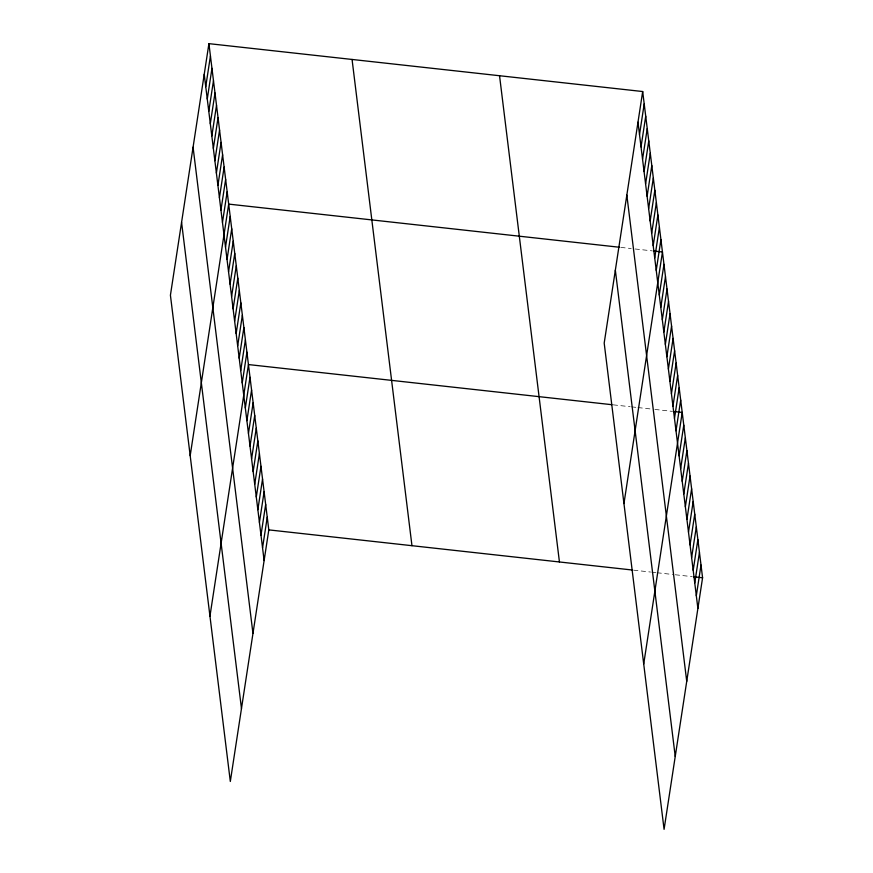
<?xml version="1.0" encoding="UTF-8"?>
<svg xmlns="http://www.w3.org/2000/svg" width="873" height="873" viewBox="0 0 873 873"><rect width="100%" height="100%" fill="white"/><g stroke="black" fill="none" stroke-linecap="round" stroke-linejoin="round"><path stroke-width="0.65" stroke-dasharray="4.37 3.27" d="M620.812 247.397L631.223 248.543M635.118 248.98L652.044 250.846M613.25 404.843L630.164 406.709M631.463 406.851L636.668 407.429M637.967 407.571L650.985 409.001M654.892 409.437L671.806 411.303M633.612 570.156L650.527 572.033M651.825 572.175L655.732 572.601M657.031 572.743L672.647 574.467M675.255 574.761L692.169 576.627"/><path stroke-width="1.31" d="M208.92 43.65L170.421 295.227L230.319 781.466L268.808 529.889L208.92 43.65L642.681 91.534L702.579 577.773L664.08 829.35L604.192 343.111L642.681 91.534M205.744 86.656L210.437 55.992M207.272 98.998L211.964 68.334M208.789 111.34L213.481 80.676M210.306 123.682L214.998 93.018M211.833 136.024L216.515 105.36M213.35 148.366L218.043 117.713M214.867 160.719L219.559 130.055M216.384 173.061L221.076 142.397M217.912 185.403L222.604 154.739M219.429 197.745L224.121 167.081M220.945 210.087L225.638 179.423M222.473 222.429L227.166 191.765M190.183 455.684L228.682 204.107L619.503 247.255M225.507 247.114L230.199 216.449M227.035 259.456L231.727 228.791M228.551 271.798L233.244 241.134M230.068 284.14L234.761 253.486M231.596 296.493L236.288 265.829M233.113 308.835L237.805 278.171M234.63 321.177L239.322 290.513M236.157 333.519L240.85 302.855M237.674 345.861L242.367 315.197M239.191 358.203L243.883 327.539M240.719 370.545L245.411 339.881M242.236 382.887L246.928 352.223M209.957 616.142L248.445 364.565L611.94 404.701M245.324 407.953L250.016 377.289M246.884 420.666L251.577 390.002M248.456 433.379L253.148 402.726M250.027 446.103L254.72 415.439M251.588 458.816L256.28 428.152M253.159 471.529L257.851 440.876M254.72 484.253L259.412 453.589M256.291 496.966L260.983 466.302M257.851 509.69L262.544 479.026M259.423 522.403L264.115 491.739M260.983 535.116L265.676 504.452M262.555 547.84L267.247 517.176M639.516 134.54L644.209 103.876M641.033 146.882L645.725 116.218M642.55 159.224L647.242 128.56M644.078 171.566L648.77 140.902M645.594 183.908L650.287 153.244M647.111 196.25L651.804 165.597M648.639 208.592L653.331 177.939M650.156 220.945L654.848 190.281M651.673 233.287L656.365 202.623M653.2 245.629L657.893 214.965M654.717 257.971L659.41 227.307M656.234 270.314L660.926 239.649M623.955 503.568L662.454 251.991L653.342 250.988M659.279 294.998L663.971 264.333M660.796 307.34L665.488 276.676M662.323 319.682L667.005 289.018M663.84 332.024L668.532 301.371M665.357 344.366L670.049 313.713M666.885 356.719L671.566 326.055M668.402 369.061L673.094 338.397M669.918 381.403L674.611 350.739M671.435 393.745L676.128 363.081M672.963 406.087L677.655 375.423M674.48 418.429L679.172 387.765M675.997 430.771L680.689 400.107M643.717 664.026L682.217 412.449L673.105 411.445M679.085 455.837L683.777 425.173M680.656 468.55L685.349 437.886M682.217 481.263L686.909 450.599M683.788 493.987L688.481 463.323M685.36 506.7L690.041 476.036M686.92 519.413L691.612 488.76M688.491 532.137L693.184 501.473M690.052 544.85L694.744 514.186M691.623 557.574L696.316 526.91M693.184 570.287L697.876 539.623M694.755 583L699.448 552.336M696.316 595.724L701.008 565.06M268.808 529.889L632.303 570.014M693.468 576.769L702.579 577.773M637.988 122.198L697.887 608.437M626.836 195.094L686.735 681.344M615.345 270.204L675.233 756.444M499.542 75.733L559.44 561.972M352.059 59.451L411.958 545.69M204.227 74.314L264.115 560.553M193.075 147.21L252.963 633.46M181.573 222.32L241.472 708.57"/></g></svg>
